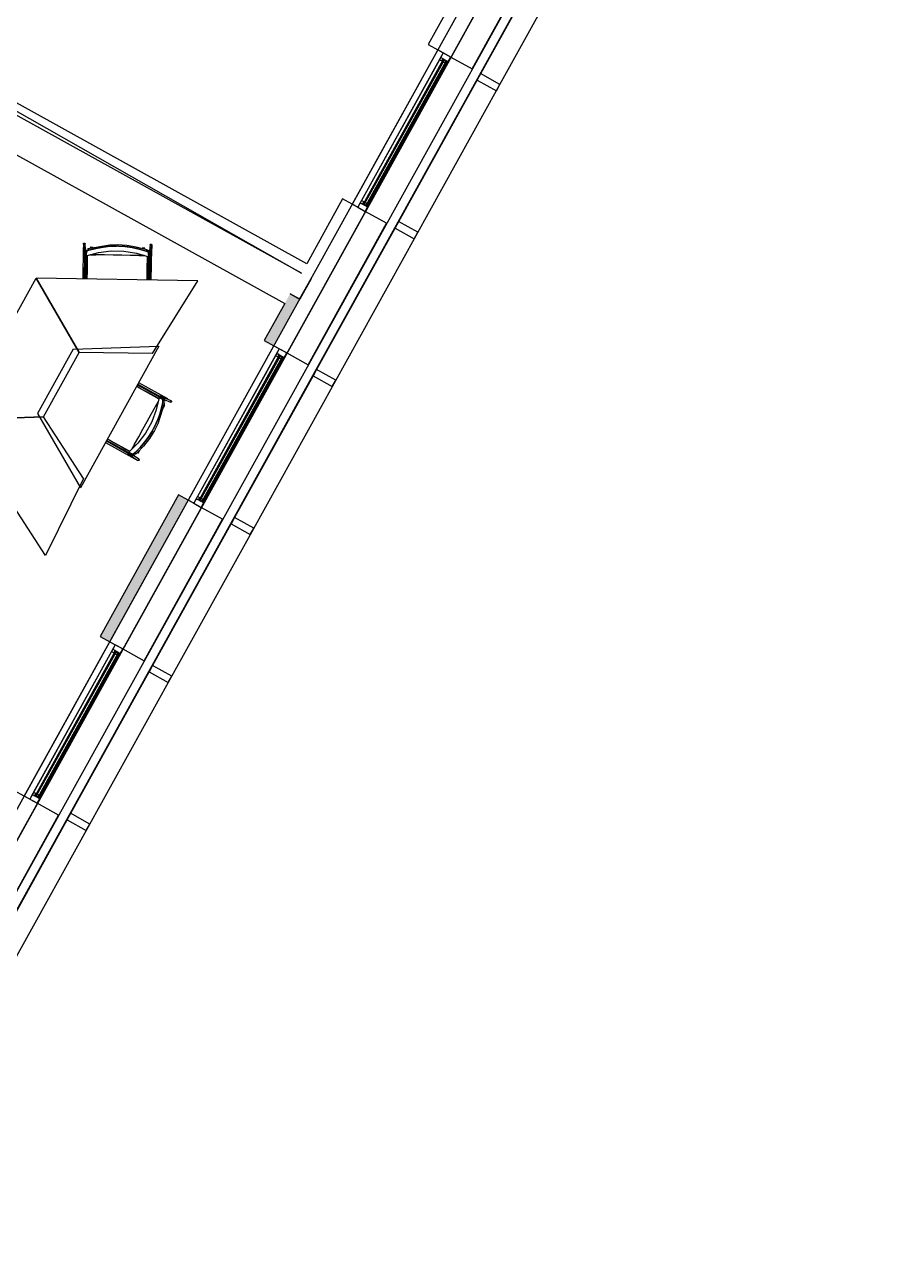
# Model space of a CAD drawing. Header units: metres. Extents: x 2.5 to 42.6, y 0.9 to 31.9.
# Drawn here: x 36.311 to 38.59, y 21.062 to 24.316 of the extents above; entities that cross this region are included whole.
import ezdxf

# ---------------------------------------------------------------- set-up
doc = ezdxf.new("R2010")
doc.units = ezdxf.units.M
for name, color, linetype in [('ARREDI', 9, 'Continuous'), ('INFISSI_VETRATE', 4, 'Continuous'), ('PARETI_STRUTTURE', 7, 'Continuous'), ('PILASTRI_SETTI', 8, 'Continuous')]:
    doc.layers.add(name, color=color, linetype=linetype)

msp = doc.modelspace()

# ---------------------------------------------------------------- linework, layer by layer
at = {"layer": 'ARREDI'}
for points in [[(37.4032, 23.9517), (37.7468, 24.5715)], [(37.5277, 24.1753), (37.4036, 23.9515), (37.4032, 23.9517)], [(37.3078, 23.7795), (37.4033, 23.9517)], [(37.4032, 23.9517), (37.4036, 23.9515), (37.3081, 23.7793)], [(36.8688, 22.9874), (37.0883, 23.3834), (37.3078, 23.7795)], [(36.4699, 23.7185), (36.4693, 23.7185), (36.469, 23.7185), (36.469, 23.7185), (36.469, 23.7185)], [(36.4701, 23.7266), (36.4696, 23.7271), (36.4693, 23.7278), (36.4693, 23.7281), (36.4693, 23.7286), (36.4696, 23.7293), (36.47, 23.7299), (36.4707, 23.7302), (36.4714, 23.7304), (36.4722, 23.7303), (36.4728, 23.7299)], [(36.4705, 23.7185), (36.4699, 23.7185)], [(36.4728, 23.7299), (36.4733, 23.7294), (36.4736, 23.7287), (36.4736, 23.7284), (36.4736, 23.7279), (36.4734, 23.7272), (36.4729, 23.7266)], [(36.4839, 23.7109), (36.5026, 23.716), (36.5218, 23.7196), (36.5404, 23.7216)], [(36.5404, 23.7216), (36.5219, 23.7196), (36.5028, 23.716), (36.484, 23.7109)], [(36.4878, 23.7189), (36.4878, 23.7189)], [(36.4878, 23.7188), (36.4878, 23.7186), (36.4878, 23.7181), (36.4878, 23.7174), (36.4878, 23.7167)], [(36.5415, 23.7217), (36.5579, 23.7221)], [(36.5579, 23.7221), (36.5416, 23.7217)], [(36.637, 23.7085), (36.6184, 23.7142), (36.5994, 23.7184), (36.5801, 23.721), (36.5635, 23.722)], [(36.5635, 23.722), (36.5802, 23.721), (36.5995, 23.7184), (36.6185, 23.7141), (36.6371, 23.7084)], [(36.6486, 23.7238), (36.6481, 23.7244), (36.6479, 23.7251), (36.6479, 23.7256), (36.6479, 23.7259), (36.6482, 23.7265), (36.6488, 23.7271)], [(36.6487, 23.7271), (36.6494, 23.7274), (36.6502, 23.7275), (36.6509, 23.7273), (36.6515, 23.7269), (36.652, 23.7263), (36.6522, 23.7256), (36.6522, 23.7251), (36.6522, 23.7249), (36.6519, 23.7242), (36.6513, 23.7236)], [(36.4726, 23.6952), (36.4721, 23.6957), (36.4718, 23.6964), (36.4718, 23.6967), (36.4718, 23.6972), (36.472, 23.6979), (36.4725, 23.6985), (36.4732, 23.6989), (36.4739, 23.699)], [(36.4758, 23.6958), (36.4754, 23.6952), (36.4747, 23.6949), (36.474, 23.6947), (36.4732, 23.6948), (36.4726, 23.6952)], [(36.4737, 23.7074), (36.4732, 23.7079), (36.473, 23.7086), (36.4729, 23.7092), (36.4729, 23.7094), (36.4732, 23.71), (36.4732, 23.7101), (36.4737, 23.7106), (36.4743, 23.711), (36.475, 23.7111)], [(36.4769, 23.7101), (36.4772, 23.7094), (36.4772, 23.7088), (36.4772, 23.7087), (36.477, 23.708), (36.477, 23.708), (36.4765, 23.7074), (36.4759, 23.707), (36.4751, 23.7069), (36.4744, 23.707), (36.4737, 23.7074)], [(36.4763, 23.6957), (36.4753, 23.6985), (36.4763, 23.6957)], [(36.4754, 23.7038), (36.4756, 23.7052), (36.4762, 23.7111)], [(36.4775, 23.7074), (36.4769, 23.7016), (36.4763, 23.6957), (36.5093, 23.7048), (36.5433, 23.7091), (36.5776, 23.7085), (36.6114, 23.7031), (36.6441, 23.693), (36.6437, 23.6989), (36.6433, 23.7048), (36.6428, 23.7055), (36.6414, 23.7064), (36.6394, 23.7075), (36.6371, 23.7084)], [(36.4839, 23.7109), (36.4816, 23.71), (36.4795, 23.7091), (36.4781, 23.7082), (36.4775, 23.7074)], [(36.4775, 23.7074), (36.478, 23.7081), (36.4794, 23.709), (36.4814, 23.71), (36.4839, 23.7109)], [(36.4781, 23.7127), (36.4793, 23.7132)], [(36.4793, 23.7132), (36.4781, 23.7127)], [(36.4797, 23.6966), (36.4795, 23.6838), (36.4793, 23.6686), (36.479, 23.6533), (36.4788, 23.638), (36.4787, 23.634)], [(36.4831, 23.7124), (36.4829, 23.7131), (36.4827, 23.7138), (36.4825, 23.7145), (36.4823, 23.715), (36.4822, 23.7152), (36.4822, 23.7153), (36.4822, 23.7153), (36.4823, 23.715)], [(36.4836, 23.7112), (36.4835, 23.7114), (36.4833, 23.7118), (36.4831, 23.7124)], [(36.4883, 23.699), (36.5023, 23.6987)], [(36.6323, 23.6967), (36.6179, 23.6969), (36.5949, 23.6972), (36.5718, 23.6976), (36.5487, 23.698), (36.5256, 23.6984), (36.5026, 23.6987), (36.4883, 23.699)], [(36.6183, 23.6969), (36.6323, 23.6966)], [(36.6334, 23.7144), (36.6334, 23.7151), (36.6334, 23.7157), (36.6334, 23.7162), (36.6334, 23.7165)], [(36.6371, 23.7084), (36.6395, 23.7074), (36.6415, 23.7064), (36.6428, 23.7055), (36.6433, 23.7048)], [(36.6379, 23.7099), (36.6376, 23.7093), (36.6375, 23.7089), (36.6374, 23.7087)], [(36.6389, 23.7127), (36.6388, 23.7124), (36.6386, 23.712), (36.6384, 23.7113), (36.6381, 23.7106), (36.6379, 23.7099)], [(36.6386, 23.712), (36.6396, 23.7116)], [(36.6396, 23.7116), (36.6386, 23.712)], [(36.6398, 23.6319), (36.64, 23.6448), (36.6402, 23.6578), (36.6404, 23.6707), (36.6406, 23.6836), (36.6408, 23.694)], [(36.6408, 23.7111), (36.6418, 23.7105)], [(36.642, 23.7105), (36.6409, 23.711)], [(36.6429, 23.71), (36.6443, 23.7091)], [(36.6443, 23.7091), (36.6429, 23.71)], [(36.6471, 23.7046), (36.6464, 23.7043), (36.6457, 23.7042), (36.645, 23.7043), (36.6443, 23.7047), (36.6439, 23.7053), (36.6439, 23.7053), (36.6437, 23.706), (36.6436, 23.7061), (36.6437, 23.7067), (36.644, 23.7074), (36.6445, 23.7079)], [(36.645, 23.6951), (36.6441, 23.693)], [(36.6479, 23.6924), (36.6472, 23.692), (36.6464, 23.6919), (36.6457, 23.6921), (36.6451, 23.6925), (36.6446, 23.6931), (36.6444, 23.6938)], [(36.6449, 23.7067), (36.6452, 23.7025), (36.6453, 23.7008)], [(36.6452, 23.7083), (36.6459, 23.7084), (36.6467, 23.7082), (36.6473, 23.7078), (36.6477, 23.7072), (36.6478, 23.7072), (36.648, 23.7065), (36.648, 23.7064), (36.6479, 23.7058), (36.6476, 23.7051), (36.6471, 23.7046)], [(36.6452, 23.7043), (36.6452, 23.7043)], [(36.6454, 23.6992), (36.6455, 23.6983)], [(36.6474, 23.696), (36.648, 23.6956), (36.6485, 23.695), (36.6487, 23.6943), (36.6487, 23.6938), (36.6487, 23.6938), (36.6487, 23.6936), (36.6484, 23.6929), (36.6479, 23.6924)], [(36.6513, 23.7156), (36.6507, 23.7156)], [(36.6522, 23.7156), (36.6522, 23.7156), (36.6522, 23.7156), (36.6519, 23.7156), (36.6513, 23.7156)], [(36.3622, 23.2653), (36.1327, 23.2574), (36.3427, 23.6362)], [(36.6545, 23.4343), (36.7758, 23.6292), (36.3427, 23.6362)], [(36.1328, 23.2574), (36.3622, 23.2653), (36.4576, 23.4375)], [(36.4421, 23.446), (36.3467, 23.2739)], [(36.4421, 23.446), (36.6716, 23.4539), (36.4616, 23.0751)], [(36.6545, 23.4343), (36.4576, 23.4375)], [(37.0886, 23.3833), (36.8691, 22.9872)], [(36.6712, 23.3138), (36.66, 23.32), (36.6467, 23.3274), (36.6333, 23.3348), (36.6199, 23.3422), (36.6121, 23.3465)], [(36.6818, 23.3106), (36.6769, 23.3139), (36.672, 23.3172), (36.6645, 23.2838), (36.6523, 23.2518), (36.6356, 23.2218), (36.6149, 23.1945), (36.5906, 23.1704), (36.596, 23.168), (36.6014, 23.1656), (36.6023, 23.1657), (36.6038, 23.1665), (36.6057, 23.1678), (36.6075, 23.1694)], [(36.5995, 23.1792), (36.6064, 23.1917), (36.6176, 23.2118), (36.6287, 23.232), (36.64, 23.2522), (36.6511, 23.2724), (36.6623, 23.2926), (36.6692, 23.3051)], [(36.6692, 23.3051), (36.6625, 23.2929)], [(36.6818, 23.3034), (36.6775, 23.2844), (36.6717, 23.2658), (36.6645, 23.248)], [(36.6645, 23.248), (36.6717, 23.2658), (36.6775, 23.2843), (36.6818, 23.3033)], [(36.6728, 23.317), (36.6723, 23.3176), (36.6721, 23.3183), (36.672, 23.319), (36.6722, 23.3197), (36.6727, 23.3203), (36.6733, 23.3208)], [(36.672, 23.3172), (36.675, 23.3168), (36.672, 23.3172)], [(36.6733, 23.3208), (36.674, 23.3209), (36.6748, 23.3208), (36.675, 23.3208), (36.675, 23.3208), (36.6754, 23.3205), (36.6759, 23.32), (36.6762, 23.3193), (36.6763, 23.3185), (36.676, 23.3178)], [(36.6795, 23.3142), (36.6807, 23.3134), (36.6856, 23.3101)], [(36.6818, 23.3107), (36.6822, 23.3099), (36.6823, 23.3082), (36.6822, 23.306), (36.6818, 23.3034)], [(36.6818, 23.3034), (36.6822, 23.3058), (36.6823, 23.3081), (36.6822, 23.3098), (36.6818, 23.3106)], [(36.6844, 23.3099), (36.6837, 23.31), (36.6831, 23.3102), (36.683, 23.3103), (36.6825, 23.3108), (36.6825, 23.3109), (36.6822, 23.3115), (36.6822, 23.3123), (36.6824, 23.313), (36.6829, 23.3136), (36.6835, 23.314)], [(36.6822, 23.3036), (36.6825, 23.3035), (36.6829, 23.3034), (36.6836, 23.3033)], [(36.6835, 23.314), (36.6842, 23.3142), (36.685, 23.3141), (36.6855, 23.3139), (36.6856, 23.3138), (36.6861, 23.3133), (36.6861, 23.3132), (36.6864, 23.3126), (36.6864, 23.3118), (36.6862, 23.3111), (36.6858, 23.3105)], [(36.6843, 23.3032), (36.685, 23.3031), (36.6857, 23.303), (36.6862, 23.3029), (36.6865, 23.3028), (36.6865, 23.3028), (36.6865, 23.3028), (36.6862, 23.3029)], [(36.687, 23.2962), (36.6868, 23.2963), (36.6864, 23.2965), (36.6858, 23.2969), (36.6851, 23.2972)], [(36.6861, 23.3085), (36.6861, 23.3076), (36.6861, 23.3064)], [(36.6861, 23.3064), (36.6861, 23.3077)], [(36.6949, 23.3116), (36.6952, 23.3122)], [(36.6952, 23.3122), (36.6954, 23.3126), (36.6956, 23.3129)], [(36.6956, 23.3129), (36.6956, 23.3129)], [(36.7038, 23.3042), (36.7031, 23.304), (36.7024, 23.3041), (36.7021, 23.3042), (36.7021, 23.3042), (36.7017, 23.3045), (36.7012, 23.305)], [(36.7022, 23.3082), (36.7029, 23.3083), (36.7036, 23.3083), (36.7039, 23.3082), (36.7039, 23.3082), (36.7043, 23.3079), (36.7048, 23.3074), (36.7051, 23.3067), (36.7051, 23.3059), (36.7049, 23.3052), (36.7045, 23.3046), (36.7038, 23.3042)], [(36.3467, 23.2739), (36.4616, 23.0751)], [(36.4692, 23.1), (36.3622, 23.2653)], [(36.4692, 23.1), (36.3682, 22.8939), (36.1327, 23.2574)], [(36.6642, 23.2475), (36.6569, 23.2328)], [(36.6569, 23.2329), (36.6642, 23.2474)], [(36.534, 23.2057), (36.5388, 23.2031), (36.5501, 23.1968), (36.5614, 23.1905), (36.5727, 23.1842), (36.584, 23.178), (36.5931, 23.1729)], [(36.6542, 23.2279), (36.6455, 23.2137), (36.6341, 23.1979), (36.6214, 23.1831), (36.6075, 23.1694)], [(36.6077, 23.1695), (36.6214, 23.1832), (36.6341, 23.198), (36.6455, 23.2137), (36.6542, 23.2279)], [(36.5883, 23.1674), (36.5883, 23.1682), (36.5886, 23.1689), (36.5891, 23.1694), (36.5898, 23.1698), (36.5905, 23.1699), (36.5912, 23.1698)], [(36.5923, 23.1667), (36.5918, 23.1661), (36.5911, 23.1657), (36.5904, 23.1656), (36.5896, 23.1658), (36.5892, 23.166), (36.5892, 23.166), (36.589, 23.1661), (36.5886, 23.1667), (36.5883, 23.1674)], [(36.5921, 23.1687), (36.5906, 23.1704)], [(36.5955, 23.1664), (36.5947, 23.1668)], [(36.6024, 23.1633), (36.5985, 23.165), (36.597, 23.1657)], [(36.6062, 23.1914), (36.5994, 23.1792)], [(36.6075, 23.1694), (36.6056, 23.1677), (36.6037, 23.1664), (36.6023, 23.1657), (36.6014, 23.1656)], [(36.6085, 23.168), (36.6081, 23.1684), (36.6078, 23.1688), (36.6077, 23.169)], [(36.6105, 23.1658), (36.6103, 23.166), (36.61, 23.1664), (36.6095, 23.1669), (36.609, 23.1674), (36.6085, 23.168)], [(36.61, 23.1664), (36.6091, 23.1657)], [(36.6105, 23.1658), (36.6105, 23.1658)], [(36.6145, 23.1699), (36.6152, 23.1695), (36.6158, 23.1692), (36.6162, 23.1689), (36.6164, 23.1688)], [(36.5995, 23.1623), (36.5995, 23.1631), (36.5998, 23.1638), (36.6002, 23.1644), (36.6009, 23.1647), (36.6016, 23.1649), (36.6016, 23.1649), (36.6023, 23.1647), (36.6025, 23.1647), (36.6029, 23.1643), (36.6034, 23.1638), (36.6036, 23.1631)], [(36.6036, 23.1623), (36.6034, 23.1616), (36.6029, 23.161), (36.6022, 23.1606), (36.6015, 23.1605), (36.6014, 23.1605), (36.6008, 23.1607), (36.6006, 23.1607), (36.6002, 23.1611), (36.5997, 23.1616), (36.5995, 23.1623)], [(36.6047, 23.1627), (36.6062, 23.1635)], [(36.6063, 23.1635), (36.6048, 23.1628)], [(36.6068, 23.1527), (36.6068, 23.1527), (36.6068, 23.1527), (36.6069, 23.153), (36.6072, 23.1534)], [(36.6081, 23.1648), (36.607, 23.1641)], [(36.607, 23.164), (36.6081, 23.1648)], [(36.6072, 23.1534), (36.6075, 23.154)], [(36.6185, 23.1503), (36.6185, 23.1496), (36.6182, 23.1489), (36.6177, 23.1483), (36.6171, 23.1479), (36.6164, 23.1478), (36.6156, 23.1479), (36.6152, 23.1482), (36.6152, 23.1482), (36.615, 23.1483), (36.6145, 23.1489), (36.6143, 23.1496)], [(36.6165, 23.1521), (36.6172, 23.152), (36.6176, 23.1518), (36.6176, 23.1518), (36.6178, 23.1516), (36.6183, 23.151), (36.6185, 23.1503)], [(36.4298, 22.1953), (36.8688, 22.9874)], [(36.6496, 22.5912), (36.4301, 22.1952)], [(35.9908, 21.4033), (36.0862, 21.5755), (36.4298, 22.1954)]]:
    msp.add_lwpolyline(points, dxfattribs=at)
for points in [[(37.7469, 24.5715), (37.5274, 24.1755), (37.5278, 24.1753), (37.7473, 24.5713)], [(37.4259, 24.2271), (37.4448, 24.2167), (37.4413, 24.2105), (37.4425, 24.2098), (37.4526, 24.2282), (37.4327, 24.2392)], [(37.4259, 24.2271), (37.4226, 24.2211), (37.4287, 24.2178), (37.432, 24.2237)], [(37.4304, 24.2168), (37.432, 24.2197), (37.4303, 24.2206), (37.4287, 24.2178)], [(37.4378, 24.2124), (37.4403, 24.2169), (37.4348, 24.2199), (37.4323, 24.2155)], [(37.4434, 24.2142), (37.442, 24.215), (37.44, 24.2115), (37.4415, 24.2107)], [(37.2103, 23.8381), (37.2036, 23.826), (37.2236, 23.8149), (37.2338, 23.8332), (37.2326, 23.8339), (37.2292, 23.8277)], [(37.2103, 23.8381), (37.2164, 23.8348), (37.2197, 23.8407), (37.2137, 23.8441)], [(37.2214, 23.8398), (37.2197, 23.8407), (37.2181, 23.8379), (37.2198, 23.8369)], [(37.2291, 23.8358), (37.2236, 23.8389), (37.2211, 23.8344), (37.2266, 23.8313)], [(37.2305, 23.8302), (37.2325, 23.8336), (37.231, 23.8344), (37.2291, 23.831)], [(37.3079, 23.7794), (37.0884, 23.3834), (37.0888, 23.3832), (37.3083, 23.7792)], [(36.3427, 23.6362), (36.4576, 23.4375)], [(36.9869, 23.435), (36.9836, 23.4291), (36.9897, 23.4257), (36.993, 23.4317)], [(36.9869, 23.435), (37.0057, 23.4246), (37.0023, 23.4184), (37.0035, 23.4177), (37.0136, 23.4361), (36.9937, 23.4472)], [(36.9914, 23.4248), (36.993, 23.4276), (36.9913, 23.4286), (36.9897, 23.4257)], [(36.9988, 23.4203), (37.0013, 23.4248), (36.9958, 23.4279), (36.9933, 23.4234)], [(37.0044, 23.4221), (37.0029, 23.4229), (37.001, 23.4194), (37.0024, 23.4186)], [(36.7713, 23.046), (36.7646, 23.0339), (36.7846, 23.0228), (36.7948, 23.0412), (36.7936, 23.0418), (36.7901, 23.0356)], [(36.7713, 23.046), (36.7774, 23.0427), (36.7807, 23.0487), (36.7746, 23.052)], [(36.7824, 23.0477), (36.7807, 23.0487), (36.7791, 23.0458), (36.7808, 23.0448)], [(36.7901, 23.0438), (36.7846, 23.0468), (36.7821, 23.0423), (36.7876, 23.0393)], [(36.7915, 23.0381), (36.7934, 23.0416), (36.792, 23.0424), (36.7901, 23.0389)], [(36.8689, 22.9874), (36.6494, 22.5913), (36.6497, 22.5911), (36.8693, 22.9872)], [(36.5479, 22.643), (36.5667, 22.6325), (36.5633, 22.6263), (36.5645, 22.6257), (36.5746, 22.644), (36.5546, 22.6551)], [(36.5479, 22.643), (36.5446, 22.637), (36.5507, 22.6337), (36.554, 22.6396)], [(36.5524, 22.6327), (36.5539, 22.6356), (36.5523, 22.6365), (36.5507, 22.6337)], [(36.5598, 22.6283), (36.5623, 22.6327), (36.5568, 22.6358), (36.5543, 22.6313)], [(36.5653, 22.63), (36.5639, 22.6308), (36.562, 22.6274), (36.5634, 22.6266)], [(36.3323, 22.254), (36.3384, 22.2506), (36.3417, 22.2566), (36.3356, 22.2599)], [(36.3434, 22.2556), (36.3417, 22.2566), (36.3401, 22.2537), (36.3418, 22.2528)], [(36.3511, 22.2517), (36.3456, 22.2547), (36.3431, 22.2503), (36.3486, 22.2472)], [(36.3323, 22.254), (36.3256, 22.2418), (36.3456, 22.2308), (36.3557, 22.2491), (36.3546, 22.2498), (36.3511, 22.2436)], [(36.3525, 22.246), (36.3544, 22.2495), (36.353, 22.2503), (36.3511, 22.2468)], [(36.4299, 22.1953), (36.2104, 21.7993), (36.2107, 21.7991), (36.4302, 22.1951)]]:
    msp.add_lwpolyline(points, close=True, dxfattribs=at)
at = {"layer": 'INFISSI_VETRATE'}
for points in [[(37.4039, 24.1691), (37.41, 24.1751)], [(37.4261, 24.1913), (37.4322, 24.1974)], [(37.3693, 24.1066), (37.3754, 24.1127)], [(37.3915, 24.1289), (37.3976, 24.1349)], [(37.3347, 24.0442), (37.3407, 24.0502)], [(37.3569, 24.0664), (37.363, 24.0724)], [(37.3001, 23.9817), (37.3061, 23.9878)], [(37.3223, 24.0039), (37.3283, 24.01)], [(37.2877, 23.9415), (37.2937, 23.9475)], [(37.2654, 23.9192), (37.2715, 23.9253)], [(37.253, 23.879), (37.2591, 23.8851)], [(37.2308, 23.8568), (37.2369, 23.8628)], [(36.9885, 23.4196), (36.9945, 23.4256)], [(36.9539, 23.3571), (36.9599, 23.3631)], [(36.9761, 23.3793), (36.9821, 23.3854)], [(36.9192, 23.2946), (36.9253, 23.3007)], [(36.9415, 23.3168), (36.9475, 23.3229)], [(36.8846, 23.2322), (36.8907, 23.2382)], [(36.9068, 23.2544), (36.9129, 23.2604)], [(36.8722, 23.1919), (36.8783, 23.198)], [(36.85, 23.1697), (36.8561, 23.1758)], [(36.8376, 23.1295), (36.8437, 23.1355)], [(36.8154, 23.1072), (36.8214, 23.1133)], [(36.803, 23.067), (36.809, 23.0731)], [(36.7808, 23.0448), (36.7868, 23.0508)], [(36.5384, 22.6075), (36.5445, 22.6136)], [(36.5606, 22.6298), (36.5631, 22.6323)], [(36.5038, 22.5451), (36.5099, 22.5511)], [(36.526, 22.5673), (36.5321, 22.5734)], [(36.4692, 22.4826), (36.4752, 22.4887)], [(36.4914, 22.5048), (36.4975, 22.5109)], [(36.4346, 22.4202), (36.4406, 22.4262)], [(36.4568, 22.4424), (36.4628, 22.4484)], [(36.4222, 22.3799), (36.4282, 22.386)], [(36.3999, 22.3577), (36.406, 22.3638)], [(36.3875, 22.3175), (36.3936, 22.3235)], [(36.3653, 22.2952), (36.3714, 22.3013)], [(36.3529, 22.255), (36.359, 22.261)]]:
    msp.add_lwpolyline(points, dxfattribs=at)
at = {"layer": 'PARETI_STRUTTURE'}
for points in [[(38.533, 26.1773), (38.5902, 26.1456), (32.975, 16.0148)], [(36.3111, 22.2499), (38.0767, 25.4353), (38.0912, 25.4273)], [(33.0572, 16.298), (38.0789, 25.358)], [(38.0789, 25.358), (35.925, 21.4719)], [(37.8219, 25.0364), (37.3924, 24.2616), (37.4182, 24.2472)], [(37.4526, 24.2282), (37.5098, 24.1965), (37.9393, 24.9713), (37.8821, 25.003)], [(37.0673, 23.6751), (34.7247, 24.9735), (37.053, 23.6493)], [(37.053, 23.6493), (34.7363, 24.9334), (34.7057, 24.8782)], [(34.7465, 24.8219), (37.0082, 23.5683)], [(37.5325, 24.1839), (37.7425, 24.5627)], [(37.5794, 24.1466), (37.7989, 24.5427)], [(37.4182, 24.2472), (37.1892, 23.834), (37.1633, 23.8483)], [(37.4327, 24.2392), (37.4182, 24.2472), (37.4526, 24.2282)], [(37.4327, 24.2392), (37.4226, 24.2211)], [(37.4226, 24.2211), (37.2136, 23.8441)], [(37.4225, 24.2209), (37.2138, 23.8443)], [(37.4327, 24.2211), (37.2191, 23.8355), (37.2211, 23.8344), (37.4348, 24.2199)], [(37.4425, 24.2098), (37.2338, 23.8332)], [(37.2338, 23.8332), (37.4425, 24.2098)], [(37.3381, 24.0215), (37.4527, 24.2282)], [(37.3096, 23.7817), (37.523, 24.1666)], [(37.3599, 23.7506), (37.5794, 24.1466)], [(37.2236, 23.8149), (37.3381, 24.0215)], [(37.1633, 23.8483), (37.0673, 23.6751)], [(37.2236, 23.8149), (37.1892, 23.834)], [(37.2036, 23.826), (37.1892, 23.834)], [(37.2137, 23.8441), (37.2036, 23.826)], [(37.0136, 23.4361), (37.0708, 23.4044), (37.2808, 23.7832), (37.2236, 23.8149)], [(37.3129, 23.7879), (37.3081, 23.7793)], [(37.0935, 23.3918), (37.3035, 23.7706)], [(36.469, 23.7185), (36.4676, 23.6342)], [(36.4693, 23.7281), (36.4718, 23.6967)], [(36.4761, 23.697), (36.4736, 23.7284)], [(36.4822, 23.7153), (36.5405, 23.7259), (36.5607, 23.7264)], [(36.5607, 23.7221), (36.5356, 23.7212), (36.5108, 23.7178), (36.4864, 23.712), (36.4836, 23.7112)], [(36.4954, 23.7188), (36.4878, 23.7189)], [(36.6374, 23.7087), (36.6133, 23.7156), (36.5886, 23.72), (36.5636, 23.722), (36.5607, 23.7221)], [(36.5608, 23.7264), (36.586, 23.7247), (36.6109, 23.7206), (36.6353, 23.7139), (36.6389, 23.7127)], [(36.6479, 23.7256), (36.6444, 23.6943)], [(36.6487, 23.6938), (36.6522, 23.7251)], [(36.6523, 23.7254), (36.6523, 23.7241), (36.6523, 23.7224), (36.6523, 23.7192), (36.6522, 23.7156)], [(37.1404, 23.3546), (37.3599, 23.7506)], [(36.4718, 23.6967), (36.472, 23.6975), (36.472, 23.6976), (36.472, 23.6977), (36.472, 23.6979), (36.472, 23.698), (36.472, 23.6982), (36.472, 23.6983), (36.4721, 23.6984), (36.4721, 23.6985), (36.4721, 23.6987), (36.4721, 23.6988), (36.4721, 23.6989), (36.4721, 23.6991), (36.4721, 23.6992), (36.4721, 23.6993), (36.4721, 23.6995), (36.4721, 23.6996), (36.4722, 23.6997), (36.4722, 23.6998), (36.4722, 23.7), (36.4722, 23.7001), (36.4722, 23.7002), (36.4722, 23.7004), (36.4722, 23.7005), (36.4722, 23.7006), (36.4722, 23.7008), (36.4723, 23.7009), (36.4723, 23.701), (36.4723, 23.7012), (36.4723, 23.7013), (36.4723, 23.7014), (36.4723, 23.7015), (36.4723, 23.7017), (36.4723, 23.7018), (36.4723, 23.7019), (36.4724, 23.7021), (36.4724, 23.7022), (36.4724, 23.7023), (36.4724, 23.7025), (36.4724, 23.7026), (36.4724, 23.7027), (36.4724, 23.7028), (36.4724, 23.703), (36.4724, 23.7031), (36.4724, 23.7032), (36.4725, 23.7034), (36.4725, 23.7035), (36.4725, 23.7036), (36.4725, 23.7038), (36.4725, 23.7039), (36.4725, 23.704), (36.4725, 23.7042), (36.4725, 23.7043), (36.4725, 23.7044), (36.4725, 23.7046), (36.4726, 23.7047), (36.4726, 23.7048), (36.4726, 23.7049), (36.4726, 23.7051), (36.4726, 23.7052), (36.4726, 23.7053), (36.4726, 23.7055), (36.4726, 23.7056), (36.4726, 23.7057), (36.4727, 23.7059), (36.4727, 23.706), (36.4727, 23.7061), (36.4727, 23.7062), (36.4727, 23.7064), (36.4727, 23.7065), (36.4727, 23.7066), (36.4727, 23.7068), (36.4727, 23.7069), (36.4728, 23.707), (36.4728, 23.7072), (36.4728, 23.7073), (36.4728, 23.7074), (36.4728, 23.7076), (36.4728, 23.7077), (36.4728, 23.7078), (36.4728, 23.708), (36.4728, 23.7081), (36.4729, 23.7082), (36.4729, 23.7083), (36.4729, 23.7085), (36.4729, 23.7086), (36.4729, 23.7087), (36.4729, 23.7089), (36.4729, 23.709), (36.4729, 23.7091), (36.4729, 23.7092)], [(36.472, 23.6341), (36.473, 23.6967)], [(36.473, 23.697), (36.473, 23.6999)], [(36.4755, 23.698), (36.4744, 23.6341)], [(36.4756, 23.7071), (36.4756, 23.7052)], [(36.4772, 23.7088), (36.4763, 23.6972)], [(36.4788, 23.634), (36.4798, 23.6966)], [(36.6334, 23.7165), (36.6263, 23.7166)], [(36.6407, 23.694), (36.6397, 23.6314)], [(36.6442, 23.6944), (36.6442, 23.6946), (36.6442, 23.6947), (36.6442, 23.6948), (36.6442, 23.695), (36.6442, 23.6951), (36.6442, 23.6952), (36.6442, 23.6954), (36.6442, 23.6955), (36.6442, 23.6956), (36.6442, 23.6957), (36.6442, 23.6959), (36.6442, 23.696), (36.6441, 23.6961), (36.6441, 23.6963), (36.6441, 23.6964), (36.6441, 23.6965), (36.6441, 23.6967), (36.6441, 23.6968), (36.6441, 23.6969), (36.6441, 23.6971), (36.6441, 23.6972), (36.6441, 23.6973), (36.6441, 23.6974), (36.6441, 23.6976), (36.6441, 23.6977), (36.6441, 23.6978), (36.6441, 23.698), (36.644, 23.6981), (36.644, 23.6982), (36.644, 23.6984), (36.644, 23.6985), (36.644, 23.6986), (36.644, 23.6988), (36.644, 23.6989), (36.644, 23.699), (36.644, 23.6992), (36.644, 23.6993), (36.644, 23.6994), (36.644, 23.6995), (36.644, 23.6997), (36.644, 23.6998), (36.644, 23.6999), (36.6439, 23.7001), (36.6439, 23.7002), (36.6439, 23.7003), (36.6439, 23.7005), (36.6439, 23.7006), (36.6439, 23.7007), (36.6439, 23.7009), (36.6439, 23.701), (36.6439, 23.7011), (36.6439, 23.7013), (36.6439, 23.7014), (36.6439, 23.7015), (36.6439, 23.7016), (36.6439, 23.7018), (36.6439, 23.7019), (36.6438, 23.702), (36.6438, 23.7022), (36.6438, 23.7023), (36.6438, 23.7024), (36.6438, 23.7026), (36.6438, 23.7027), (36.6438, 23.7028), (36.6438, 23.7029), (36.6438, 23.7031), (36.6438, 23.7032), (36.6438, 23.7033), (36.6438, 23.7035), (36.6438, 23.7036), (36.6438, 23.7037), (36.6438, 23.7039), (36.6438, 23.704), (36.6437, 23.7041), (36.6437, 23.7043), (36.6437, 23.7044), (36.6437, 23.7045), (36.6437, 23.7047), (36.6437, 23.7048), (36.6437, 23.7049), (36.6437, 23.705), (36.6437, 23.7052), (36.6437, 23.7053), (36.6437, 23.7054), (36.6437, 23.7056), (36.6437, 23.7057), (36.6437, 23.7058), (36.6437, 23.706), (36.6437, 23.7061), (36.6437, 23.7061)], [(36.644, 23.6313), (36.6451, 23.6947)], [(36.6452, 23.7024), (36.6452, 23.7043)], [(36.6476, 23.6971), (36.6465, 23.6313)], [(36.648, 23.7064), (36.6485, 23.6946)], [(36.6508, 23.6312), (36.6522, 23.7156)], [(37.0225, 23.5942), (37.0482, 23.5799), (37.0787, 23.635)], [(37.0788, 23.6349), (37.0483, 23.5798)], [(37.0787, 23.635), (37.0788, 23.6349)], [(37.0483, 23.5798), (37.0225, 23.5942)], [(37.0081, 23.5683), (36.9534, 23.4695), (36.9792, 23.4552)], [(35.8721, 21.4578), (36.9792, 23.4552)], [(36.9836, 23.4291), (36.7746, 23.052)], [(36.9835, 23.4288), (36.7748, 23.0522)], [(36.9937, 23.429), (36.78, 23.0435), (36.7821, 23.0423), (36.9958, 23.4279)], [(36.8991, 23.2295), (37.0136, 23.4361)], [(36.9937, 23.4472), (36.9792, 23.4552), (37.0136, 23.4361)], [(36.9937, 23.4472), (36.9836, 23.4291)], [(36.9253, 23.2828), (37.0034, 23.4237), (37.0013, 23.4248), (36.7876, 23.0393), (36.7897, 23.0381)], [(37.0035, 23.4178), (36.7947, 23.0412)], [(36.7947, 23.0412), (37.0035, 23.4178)], [(36.874, 22.9958), (37.084, 23.3746)], [(36.6121, 23.3465), (36.6712, 23.3137)], [(36.6745, 23.3169), (36.6142, 23.3503)], [(36.6154, 23.3525), (36.6745, 23.3197)], [(36.6956, 23.3129), (36.6175, 23.3562)], [(36.9209, 22.9585), (37.1404, 23.3546)], [(36.6556, 23.2304), (36.6666, 23.2529), (36.6753, 23.2764), (36.6816, 23.3006), (36.6822, 23.3036)], [(36.6865, 23.3028), (36.6684, 23.2463), (36.6593, 23.2283)], [(36.6733, 23.3168), (36.6743, 23.3164)], [(36.6831, 23.3102), (36.6733, 23.3166)], [(36.6747, 23.3196), (36.6773, 23.3181)], [(36.7039, 23.3082), (36.675, 23.3208)], [(36.675, 23.3208), (36.6756, 23.3202), (36.6757, 23.3201), (36.6758, 23.3201), (36.676, 23.32), (36.6761, 23.3199), (36.6762, 23.3198), (36.6763, 23.3198), (36.6764, 23.3197), (36.6765, 23.3196), (36.6766, 23.3196), (36.6767, 23.3195), (36.6768, 23.3194), (36.6769, 23.3194), (36.6771, 23.3193), (36.6772, 23.3192), (36.6773, 23.3191), (36.6774, 23.3191), (36.6775, 23.319), (36.6776, 23.3189), (36.6777, 23.3189), (36.6778, 23.3188), (36.6779, 23.3187), (36.6781, 23.3187), (36.6782, 23.3186), (36.6783, 23.3185), (36.6784, 23.3184), (36.6785, 23.3184), (36.6786, 23.3183), (36.6787, 23.3182), (36.6788, 23.3182), (36.6789, 23.3181), (36.679, 23.318), (36.6791, 23.3179), (36.6793, 23.3179), (36.6794, 23.3178), (36.6795, 23.3177), (36.6796, 23.3177), (36.6797, 23.3176), (36.6798, 23.3175), (36.6799, 23.3174), (36.68, 23.3174), (36.6801, 23.3173), (36.6803, 23.3172), (36.6804, 23.3172), (36.6805, 23.3171), (36.6806, 23.317), (36.6807, 23.3169), (36.6808, 23.3169), (36.6809, 23.3168), (36.681, 23.3167), (36.6811, 23.3167), (36.6812, 23.3166), (36.6814, 23.3165), (36.6815, 23.3165), (36.6816, 23.3164), (36.6817, 23.3163), (36.6818, 23.3162), (36.6819, 23.3162), (36.682, 23.3161), (36.6821, 23.316), (36.6822, 23.316), (36.6824, 23.3159), (36.6825, 23.3158), (36.6826, 23.3157), (36.6827, 23.3157), (36.6828, 23.3156), (36.6829, 23.3155), (36.683, 23.3155), (36.6831, 23.3154), (36.6832, 23.3153), (36.6833, 23.3152), (36.6835, 23.3152), (36.6836, 23.3151), (36.6837, 23.315), (36.6838, 23.315), (36.6839, 23.3149), (36.684, 23.3148), (36.6841, 23.3147), (36.6842, 23.3147), (36.6843, 23.3146), (36.6845, 23.3145), (36.6846, 23.3145), (36.6847, 23.3144), (36.6848, 23.3143), (36.6849, 23.3142), (36.685, 23.3142), (36.6851, 23.3141), (36.6852, 23.314), (36.6853, 23.314), (36.6854, 23.3139), (36.6855, 23.3138)], [(36.6801, 23.3138), (36.6844, 23.3119)], [(36.6824, 23.3125), (36.6815, 23.313)], [(36.6833, 23.2895), (36.6871, 23.2962)], [(36.6859, 23.3113), (36.7021, 23.3042)], [(36.7897, 23.0381), (36.925, 23.2823)], [(36.5926, 23.1655), (36.5307, 23.1998)], [(36.5319, 23.2019), (36.5917, 23.1688)], [(36.5931, 23.1729), (36.534, 23.2057)], [(36.6076, 23.169), (36.6251, 23.187), (36.6406, 23.2067), (36.6541, 23.2279), (36.6556, 23.2304)], [(36.6593, 23.2283), (36.646, 23.2068), (36.6306, 23.1867), (36.6133, 23.1683), (36.6105, 23.1657)], [(36.7846, 23.0228), (36.8991, 23.2295)], [(36.5286, 23.196), (36.6068, 23.1527)], [(36.5892, 23.166), (36.6152, 23.1482)], [(36.6006, 23.1607), (36.59, 23.1658)], [(36.6176, 23.1518), (36.5917, 23.1696)], [(36.5919, 23.1697), (36.592, 23.1696), (36.5921, 23.1696), (36.5922, 23.1695), (36.5923, 23.1694), (36.5925, 23.1694), (36.5926, 23.1693), (36.5927, 23.1693), (36.5928, 23.1692), (36.5929, 23.1692), (36.593, 23.1691), (36.5932, 23.1691), (36.5933, 23.169), (36.5934, 23.1689), (36.5935, 23.1689), (36.5936, 23.1688), (36.5938, 23.1688), (36.5939, 23.1687), (36.594, 23.1687), (36.5941, 23.1686), (36.5942, 23.1685), (36.5944, 23.1685), (36.5945, 23.1684), (36.5946, 23.1684), (36.5947, 23.1683), (36.5948, 23.1683), (36.5949, 23.1682), (36.5951, 23.1682), (36.5952, 23.1681), (36.5953, 23.168), (36.5954, 23.168), (36.5955, 23.1679), (36.5957, 23.1679), (36.5958, 23.1678), (36.5959, 23.1678), (36.596, 23.1677), (36.5961, 23.1677), (36.5963, 23.1676), (36.5964, 23.1675), (36.5965, 23.1675), (36.5966, 23.1674), (36.5967, 23.1674), (36.5969, 23.1673), (36.597, 23.1673), (36.5971, 23.1672), (36.5972, 23.1671), (36.5973, 23.1671), (36.5974, 23.167), (36.5976, 23.167), (36.5977, 23.1669), (36.5978, 23.1669), (36.5979, 23.1668), (36.598, 23.1668), (36.5982, 23.1667), (36.5983, 23.1666), (36.5984, 23.1666), (36.5985, 23.1665), (36.5986, 23.1665), (36.5987, 23.1664), (36.5989, 23.1664), (36.599, 23.1663), (36.5991, 23.1663), (36.5992, 23.1662), (36.5993, 23.1661), (36.5995, 23.1661), (36.5996, 23.166), (36.5997, 23.166), (36.5998, 23.1659), (36.5999, 23.1659), (36.6, 23.1658), (36.6002, 23.1658), (36.6003, 23.1657), (36.6004, 23.1656), (36.6005, 23.1656), (36.6006, 23.1655), (36.6008, 23.1655), (36.6009, 23.1654), (36.601, 23.1653), (36.6011, 23.1653), (36.6012, 23.1652), (36.6014, 23.1652), (36.6015, 23.1651), (36.6016, 23.1651), (36.6017, 23.165), (36.6018, 23.165), (36.6019, 23.1649), (36.6021, 23.1648), (36.6022, 23.1648), (36.6023, 23.1647), (36.6024, 23.1647), (36.6024, 23.1647)], [(36.6165, 23.1688), (36.6199, 23.175)], [(36.5985, 23.165), (36.6001, 23.1641)], [(36.6154, 23.148), (36.6142, 23.1486), (36.6128, 23.1494), (36.6099, 23.1509), (36.6068, 23.1527)], [(36.7243, 23.0562), (36.5144, 22.6774), (36.5402, 22.6631)], [(36.7501, 23.0419), (36.7243, 23.0562)], [(36.7646, 23.0339), (36.7501, 23.0419)], [(36.7846, 23.0228), (36.7502, 23.0419)], [(36.7746, 23.052), (36.7646, 23.0339)], [(36.7853, 23.0241), (36.7947, 23.0412)], [(36.5746, 22.644), (36.6318, 22.6123), (36.8417, 22.9911), (36.7846, 23.0228)], [(36.6545, 22.5997), (36.8645, 22.9786)], [(36.8739, 22.9958), (36.8691, 22.9872)], [(36.7014, 22.5625), (36.9209, 22.9585)], [(36.5402, 22.6631), (36.5746, 22.644)], [(36.5404, 22.663), (36.5546, 22.6551)], [(36.5546, 22.6551), (36.5446, 22.637)], [(36.5446, 22.637), (36.3356, 22.2599)], [(36.5445, 22.6368), (36.3358, 22.2602)], [(36.5563, 22.6361), (36.5547, 22.6369), (36.341, 22.2514), (36.3431, 22.2503), (36.5568, 22.6358)], [(36.3507, 22.2461), (36.5643, 22.6316), (36.5623, 22.6327), (36.3491, 22.248)], [(36.5702, 22.6361), (36.5645, 22.6257), (36.3557, 22.2491)], [(36.3557, 22.2491), (36.5645, 22.6257)], [(36.4601, 22.4374), (36.5746, 22.644)], [(36.435, 22.2037), (36.645, 22.5825)], [(36.4819, 22.1665), (36.7014, 22.5625)], [(36.3456, 22.2308), (36.4601, 22.4374)], [(36.3111, 22.2499), (36.2853, 22.2642)], [(36.3356, 22.2599), (36.3256, 22.2418)], [(36.1356, 21.852), (36.1928, 21.8203), (36.4027, 22.1991), (36.3456, 22.2308)], [(36.3456, 22.2308), (36.3111, 22.2499)], [(36.3256, 22.2418), (36.3111, 22.2499)], [(36.3486, 22.2472), (36.3507, 22.2461)], [(36.3551, 22.248), (36.3557, 22.2491)], [(36.4349, 22.2038), (36.4301, 22.1952)], [(36.2155, 21.8077), (36.4255, 22.1865)], [(36.2624, 21.7704), (36.4819, 22.1665)]]:
    msp.add_lwpolyline(points, dxfattribs=at)
for points in [[(37.2236, 23.8149), (37.4527, 24.2282), (37.4327, 24.2392), (37.2036, 23.826)], [(37.4327, 24.2211), (37.4348, 24.2199), (37.2211, 23.8344), (37.2191, 23.8355)], [(37.2266, 23.8313), (37.4403, 24.2169), (37.4424, 24.2157), (37.2287, 23.8302)], [(37.2287, 23.8302), (37.4424, 24.2157), (37.4403, 24.2169), (37.2266, 23.8313)], [(37.5325, 24.1839), (37.523, 24.1667), (37.5747, 24.138), (37.5842, 24.1552)], [(37.313, 23.7878), (37.3035, 23.7706), (37.3551, 23.742), (37.3647, 23.7592)], [(36.7846, 23.0228), (37.0136, 23.4361), (36.9937, 23.4472), (36.7646, 23.0339)], [(36.9937, 23.429), (36.9958, 23.4279), (36.7821, 23.0423), (36.78, 23.0435)], [(36.7876, 23.0393), (37.0013, 23.4248), (37.0034, 23.4237), (36.7897, 23.0381)], [(37.0935, 23.3918), (37.084, 23.3746), (37.1356, 23.346), (37.1452, 23.3632)], [(36.874, 22.9958), (36.8645, 22.9786), (36.9161, 22.9499), (36.9257, 22.9671)], [(36.3456, 22.2308), (36.5746, 22.644), (36.5546, 22.6551), (36.3256, 22.2418)], [(36.5547, 22.6369), (36.5568, 22.6358), (36.3431, 22.2503), (36.341, 22.2514)], [(36.3486, 22.2472), (36.5623, 22.6327), (36.5643, 22.6316), (36.3507, 22.2461)], [(36.6545, 22.5997), (36.645, 22.5825), (36.6966, 22.5539), (36.7062, 22.5711)], [(36.435, 22.2037), (36.4255, 22.1865), (36.4771, 22.1579), (36.4867, 22.1751)]]:
    msp.add_lwpolyline(points, close=True, dxfattribs=at)
at = {"layer": 'PILASTRI_SETTI'}
for points in [[(37.2211, 23.8344), (37.4348, 24.2199), (37.2197, 23.8352), (37.4327, 24.221)], [(37.2287, 23.8302), (37.4424, 24.2157), (37.2266, 23.8313), (37.4402, 24.2167)], [(36.9792, 23.4552), (37.0483, 23.5798), (36.9534, 23.4695), (37.0225, 23.5942)], [(36.7821, 23.0423), (36.9958, 23.4279), (36.7807, 23.0431), (36.9937, 23.4289)], [(36.7897, 23.0381), (37.0034, 23.4237), (36.7876, 23.0393), (37.0012, 23.4246)], [(36.5402, 22.6631), (36.7501, 23.0419), (36.5143, 22.6774), (36.7243, 23.0562)], [(36.3431, 22.2503), (36.5563, 22.6361), (36.3417, 22.251), (36.5547, 22.6368)], [(36.3507, 22.2461), (36.5643, 22.6316), (36.3486, 22.2472), (36.5622, 22.6325)]]:
    msp.add_solid(points, dxfattribs=at)

doc.saveas('drawing.dxf')
